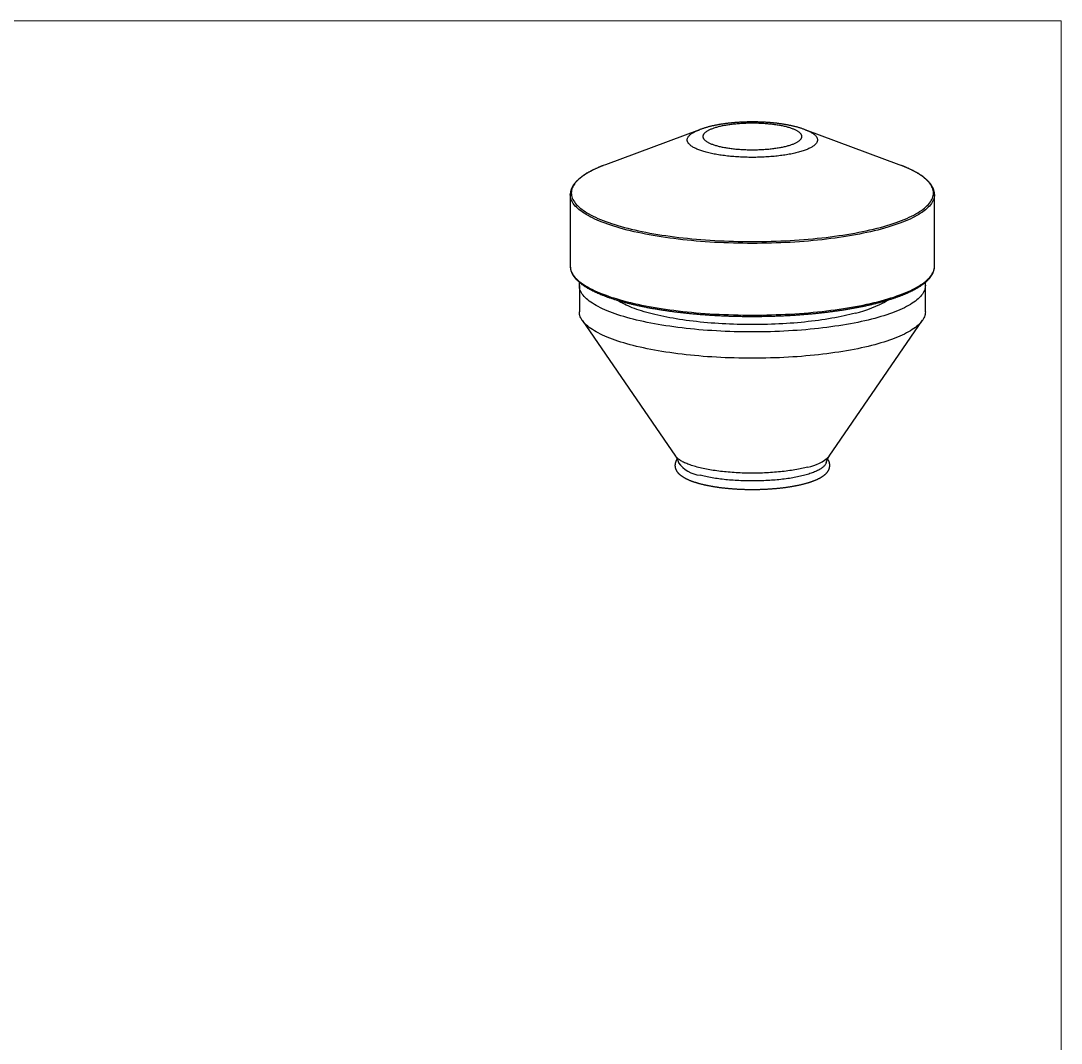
# Model space of a CAD drawing. Header units: millimetres. Extents: x 2.1 to 91, y 2.1 to 69.8.
# Drawn here: x 62.45 to 91.02, y 41.77 to 69.85 of the extents above; entities that cross this region are included whole.
import ezdxf

# ---------------------------------------------------------------- set-up
doc = ezdxf.new("R2010")
doc.units = ezdxf.units.MM
doc.header["$LTSCALE"] = 0.333333
doc.linetypes.add('SLD-Solid', pattern=[0])

msp = doc.modelspace()

# ---------------------------------------------------------------- linework, layer by layer
at = {"color": 7, "linetype": 'SLD-Solid', "lineweight": 18}
for p, q in [((91.01667, 69.85), (2.11667, 69.85)), ((91.01667, 2.11667), (91.01667, 69.85))]:
    msp.add_line(p, q, dxfattribs=at)
at = {"color": 7, "linetype": 'SLD-Solid', "lineweight": 25}
for p, q in [((81.0863, 66.85858), (78.50359, 65.89788)), ((83.98844, 66.85881), (83.98903, 66.85858)), ((86.57174, 65.89788), (83.98903, 66.85858)), ((86.6248, 65.87775), (86.57174, 65.89788)), ((77.53767, 65.07597), (77.53767, 63.10725)), ((87.53767, 63.10725), (87.53767, 65.07597)), ((77.53767, 63.10725), (77.53772, 63.10118)), ((87.53762, 63.10125), (87.53767, 63.10725)), ((77.78767, 62.57735), (77.78767, 61.85477)), ((87.28767, 61.85477), (87.28767, 62.57735)), ((77.86601, 61.6246), (80.4248, 57.8969)), ((84.65054, 57.8969), (87.20933, 61.6246))]:
    msp.add_line(p, q, dxfattribs=at)
at = {"color": 7, "linetype": 'SLD-Solid', "lineweight": 25, "flags": 128}
for points in [[(83.98903, 66.85858), (84.01172, 66.84995), (84.03773, 66.83952), (84.06272, 66.82891), (84.08666, 66.81813), (84.10954, 66.80718), (84.13134, 66.79608), (84.15205, 66.78483), (84.17166, 66.77343), (84.19014, 66.76191), (84.20749, 66.75026), (84.2237, 66.73849), (84.23875, 66.72661), (84.25263, 66.71463), (84.26534, 66.70255), (84.27687, 66.69039), (84.2872, 66.67816), (84.29634, 66.66586), (84.30427, 66.65349), (84.31099, 66.64108), (84.31649, 66.62862), (84.32078, 66.61613), (84.32384, 66.60361), (84.32568, 66.59107), (84.32629, 66.57853), (84.32568, 66.56599), (84.32384, 66.55345), (84.32078, 66.54093), (84.31649, 66.52844), (84.31099, 66.51598), (84.30427, 66.50357), (84.29634, 66.4912), (84.2872, 66.4789), (84.27687, 66.46666), (84.26534, 66.45451), (84.25263, 66.44243), (84.23875, 66.43045), (84.2237, 66.41857), (84.20749, 66.4068), (84.19014, 66.39515), (84.17166, 66.38362), (84.15205, 66.37223), (84.13134, 66.36098), (84.10954, 66.34988), (84.08666, 66.33893), (84.06272, 66.32815), (84.03773, 66.31754), (84.01172, 66.30711), (83.98469, 66.29687), (83.95668, 66.28682), (83.92769, 66.27696), (83.89775, 66.26732), (83.86687, 66.25789), (83.83509, 66.24868), (83.80241, 66.23969), (83.76887, 66.23094), (83.73449, 66.22242), (83.69928, 66.21415), (83.66328, 66.20613), (83.62651, 66.19836), (83.58899, 66.19085), (83.55075, 66.18361), (83.51182, 66.17664), (83.47222, 66.16995), (83.43198, 66.16354), (83.39112, 66.15741), (83.34968, 66.15157), (83.30769, 66.14602), (83.26516, 66.14077), (83.22214, 66.13581), (83.17865, 66.13116), (83.13472, 66.12682), (83.09038, 66.12279), (83.04566, 66.11907), (83.0006, 66.11567), (82.95521, 66.11258), (82.90954, 66.10981), (82.86362, 66.10736), (82.81747, 66.10524), (82.77113, 66.10344), (82.72463, 66.10196), (82.678, 66.10081), (82.63127, 66.09999), (82.58449, 66.0995), (82.53767, 66.09934), (82.49084, 66.0995), (82.44406, 66.09999), (82.39733, 66.10081), (82.3507, 66.10196), (82.3042, 66.10344), (82.25786, 66.10524), (82.21171, 66.10736), (82.16579, 66.10981), (82.12012, 66.11258), (82.07474, 66.11567), (82.02967, 66.11907), (81.98495, 66.12279), (81.94061, 66.12682), (81.89668, 66.13116), (81.85319, 66.13581), (81.81017, 66.14077), (81.76764, 66.14602), (81.72565, 66.15157), (81.68421, 66.15741), (81.64335, 66.16354), (81.60311, 66.16995), (81.56351, 66.17664), (81.52458, 66.18361), (81.48634, 66.19085), (81.44882, 66.19836), (81.41205, 66.20613), (81.37605, 66.21415), (81.34084, 66.22242), (81.30646, 66.23094), (81.27292, 66.23969), (81.24024, 66.24868), (81.20846, 66.25789), (81.17758, 66.26732), (81.14764, 66.27696), (81.11865, 66.28682), (81.09064, 66.29687), (81.06361, 66.30711), (81.0376, 66.31754), (81.01261, 66.32815), (80.98867, 66.33893), (80.96579, 66.34988), (80.94399, 66.36098), (80.92328, 66.37223), (80.90368, 66.38362), (80.88519, 66.39515), (80.86784, 66.4068), (80.85163, 66.41857), (80.83658, 66.43045), (80.8227, 66.44243), (80.80999, 66.45451), (80.79846, 66.46666), (80.78813, 66.4789), (80.77899, 66.4912), (80.77106, 66.50357), (80.76434, 66.51598), (80.75884, 66.52844), (80.75455, 66.54093), (80.75149, 66.55345), (80.74965, 66.56599), (80.74904, 66.57853), (80.74965, 66.59107), (80.75149, 66.60361), (80.75455, 66.61613), (80.75884, 66.62862), (80.76434, 66.64108), (80.77106, 66.65349), (80.77899, 66.66586), (80.78813, 66.67816), (80.79846, 66.69039), (80.80999, 66.70255), (80.8227, 66.71463), (80.83658, 66.72661), (80.85163, 66.73849), (80.86784, 66.75026), (80.88519, 66.76191), (80.90368, 66.77343), (80.92328, 66.78483), (80.94399, 66.79608), (80.96579, 66.80718), (80.98867, 66.81813), (81.01261, 66.82891), (81.0376, 66.83952), (81.06361, 66.84995), (81.0863, 66.85858)], [(83.4986, 66.41454), (83.52343, 66.42137), (83.54758, 66.42837), (83.57104, 66.43553), (83.59379, 66.44286), (83.61581, 66.45035), (83.6371, 66.45799), (83.65763, 66.46577), (83.6774, 66.47369), (83.69638, 66.48176), (83.71457, 66.48995), (83.73195, 66.49826), (83.74852, 66.5067), (83.76425, 66.51525), (83.77915, 66.5239), (83.79319, 66.53266), (83.80638, 66.54151), (83.81869, 66.55045), (83.83013, 66.55948), (83.84068, 66.56858), (83.85033, 66.57776), (83.85909, 66.58699), (83.86694, 66.59629), (83.87388, 66.60564), (83.87991, 66.61503), (83.88501, 66.62447), (83.88919, 66.63393), (83.89245, 66.64342), (83.89478, 66.65293), (83.89617, 66.66246), (83.89664, 66.67199), (83.89617, 66.68152), (83.89478, 66.69104), (83.89245, 66.70055), (83.88919, 66.71005), (83.88501, 66.71951), (83.87991, 66.72894), (83.87388, 66.73834), (83.86694, 66.74769), (83.85909, 66.75698), (83.85033, 66.76622), (83.84068, 66.77539), (83.83013, 66.7845), (83.81869, 66.79352), (83.80638, 66.80246), (83.79319, 66.81132), (83.77915, 66.82007), (83.76425, 66.82873), (83.74852, 66.83728), (83.73195, 66.84571), (83.71457, 66.85403), (83.69638, 66.86222), (83.6774, 66.87028), (83.65763, 66.87821), (83.6371, 66.88599), (83.61581, 66.89363), (83.59379, 66.90111), (83.57104, 66.90844), (83.54758, 66.91561), (83.52343, 66.92261), (83.4986, 66.92943), (83.47312, 66.93609), (83.447, 66.94256), (83.42025, 66.94884), (83.3929, 66.95493), (83.36496, 66.96084), (83.33645, 66.96654), (83.3074, 66.97204), (83.27782, 66.97734), (83.24773, 66.98242), (83.21715, 66.98729), (83.18611, 66.99195), (83.15463, 66.99639), (83.12272, 67.00061), (83.09041, 67.0046), (83.05772, 67.00836), (83.02468, 67.01189), (82.9913, 67.01519), (82.95761, 67.01825), (82.92363, 67.02108), (82.88939, 67.02367), (82.85491, 67.02601), (82.82021, 67.02812), (82.78532, 67.02998), (82.75026, 67.03159), (82.71505, 67.03296), (82.67972, 67.03408), (82.64429, 67.03495), (82.60879, 67.03557), (82.57324, 67.03595), (82.53767, 67.03607), (82.50209, 67.03595), (82.46654, 67.03557), (82.43104, 67.03495), (82.39561, 67.03408), (82.36028, 67.03296), (82.32508, 67.03159), (82.29001, 67.02998), (82.25512, 67.02812), (82.22042, 67.02601), (82.18594, 67.02367), (82.1517, 67.02108), (82.11772, 67.01825), (82.08403, 67.01519), (82.05065, 67.01189), (82.01761, 67.00836), (81.98492, 67.0046), (81.95261, 67.00061), (81.9207, 66.99639), (81.88922, 66.99195), (81.85818, 66.98729), (81.8276, 66.98242), (81.79752, 66.97734), (81.76793, 66.97204), (81.73888, 66.96654), (81.71037, 66.96084), (81.68244, 66.95493), (81.65508, 66.94884), (81.62833, 66.94256), (81.60221, 66.93609), (81.57673, 66.92943), (81.5519, 66.92261), (81.52775, 66.91561), (81.50429, 66.90844), (81.48154, 66.90111), (81.45952, 66.89363), (81.43823, 66.88599), (81.4177, 66.87821), (81.39793, 66.87028), (81.37895, 66.86222), (81.36076, 66.85403), (81.34338, 66.84571), (81.32681, 66.83728), (81.31108, 66.82873), (81.29618, 66.82007), (81.28214, 66.81132), (81.26895, 66.80246), (81.25664, 66.79352), (81.2452, 66.7845), (81.23465, 66.77539), (81.225, 66.76622), (81.21624, 66.75698), (81.20839, 66.74769), (81.20145, 66.73834), (81.19542, 66.72894), (81.19032, 66.71951), (81.18614, 66.71005), (81.18288, 66.70055), (81.18055, 66.69104), (81.17916, 66.68152), (81.17869, 66.67199), (81.17916, 66.66246), (81.18055, 66.65293), (81.18288, 66.64342), (81.18614, 66.63393), (81.19032, 66.62447), (81.19542, 66.61503), (81.20145, 66.60564), (81.20839, 66.59629), (81.21624, 66.58699), (81.225, 66.57776), (81.23465, 66.56858), (81.2452, 66.55948), (81.25664, 66.55045), (81.26895, 66.54151), (81.28214, 66.53266), (81.29618, 66.5239), (81.31108, 66.51525), (81.32681, 66.5067), (81.34338, 66.49826), (81.36076, 66.48995), (81.37895, 66.48176), (81.39793, 66.47369), (81.4177, 66.46577), (81.43823, 66.45799), (81.45952, 66.45035), (81.48154, 66.44286), (81.50429, 66.43553), (81.52775, 66.42837), (81.5519, 66.42137), (81.57673, 66.41454), (81.60221, 66.40789), (81.62833, 66.40142), (81.65508, 66.39514), (81.68244, 66.38904), (81.71037, 66.38314), (81.73888, 66.37744), (81.76793, 66.37194), (81.79752, 66.36664), (81.8276, 66.36156), (81.85818, 66.35668), (81.88922, 66.35203), (81.9207, 66.34759), (81.95261, 66.34337), (81.98492, 66.33938), (82.01761, 66.33562), (82.05065, 66.33209), (82.08403, 66.32879), (82.11772, 66.32572), (82.1517, 66.3229), (82.18594, 66.32031), (82.22042, 66.31796), (82.25512, 66.31586), (82.29001, 66.314), (82.32508, 66.31239), (82.36028, 66.31102), (82.39561, 66.3099), (82.43104, 66.30903), (82.46654, 66.3084), (82.50209, 66.30803), (82.53767, 66.3079), (82.57324, 66.30803), (82.60879, 66.3084), (82.64429, 66.30903), (82.67972, 66.3099), (82.71505, 66.31102), (82.75026, 66.31239), (82.78532, 66.314), (82.82021, 66.31586), (82.85491, 66.31796), (82.88939, 66.32031), (82.92363, 66.3229), (82.95761, 66.32572), (82.9913, 66.32879), (83.02468, 66.33209), (83.05772, 66.33562), (83.09041, 66.33938), (83.12272, 66.34337), (83.15463, 66.34759), (83.18611, 66.35203), (83.21715, 66.35668), (83.24773, 66.36156), (83.27782, 66.36664), (83.3074, 66.37194), (83.33645, 66.37744), (83.36496, 66.38314), (83.3929, 66.38904), (83.42025, 66.39514), (83.447, 66.40142), (83.47312, 66.40789), (83.4986, 66.41454)], [(78.43791, 65.87285), (78.36823, 65.84488), (78.29878, 65.81539), (78.23224, 65.78542), (78.16864, 65.755), (78.10804, 65.72414), (78.05048, 65.69287), (77.99599, 65.6612), (77.94461, 65.62917), (77.89639, 65.59678), (77.85134, 65.56407), (77.8095, 65.53105), (77.77091, 65.49775), (77.73558, 65.46419), (77.70355, 65.43039), (77.67482, 65.39639), (77.64943, 65.36219), (77.62739, 65.32782), (77.60871, 65.29332), (77.59342, 65.25869), (77.58151, 65.22397), (77.573, 65.18917), (77.56789, 65.15433), (77.56618, 65.11947), (77.56789, 65.0846), (77.573, 65.04976), (77.58151, 65.01496), (77.59342, 64.98024), (77.60871, 64.94562), (77.62739, 64.91111), (77.64943, 64.87674), (77.67482, 64.84254), (77.70355, 64.80854), (77.73558, 64.77474), (77.77091, 64.74118), (77.8095, 64.70788), (77.85134, 64.67486), (77.89639, 64.64215), (77.94461, 64.60976), (77.99599, 64.57773), (78.05048, 64.54606), (78.10804, 64.51479), (78.16864, 64.48393), (78.23224, 64.45351), (78.29878, 64.42354), (78.36823, 64.39405), (78.44054, 64.36506), (78.51565, 64.33659), (78.59352, 64.30865), (78.6741, 64.28126), (78.75732, 64.25446), (78.84313, 64.22824), (78.93148, 64.20264), (79.0223, 64.17766), (79.11552, 64.15333), (79.21109, 64.12966), (79.30895, 64.10667), (79.40901, 64.08437), (79.51122, 64.06279), (79.6155, 64.04192), (79.72179, 64.0218), (79.83, 64.00243), (79.94007, 63.98382), (80.05192, 63.96599), (80.16548, 63.94896), (80.28066, 63.93272), (80.39739, 63.9173), (80.51558, 63.9027), (80.63516, 63.88894), (80.75605, 63.87602), (80.87815, 63.86395), (81.00139, 63.85274), (81.12569, 63.8424), (81.25095, 63.83293), (81.3771, 63.82435), (81.50404, 63.81666), (81.63168, 63.80985), (81.75995, 63.80395), (81.88876, 63.79894), (82.018, 63.79485), (82.14761, 63.79166), (82.27748, 63.78938), (82.40753, 63.78801), (82.53767, 63.78755), (82.6678, 63.78801), (82.79785, 63.78938), (82.92772, 63.79166), (83.05733, 63.79485), (83.18657, 63.79894), (83.31538, 63.80395), (83.44365, 63.80985), (83.57129, 63.81666), (83.69823, 63.82435), (83.82438, 63.83293), (83.94964, 63.8424), (84.07394, 63.85274), (84.19718, 63.86395), (84.31929, 63.87602), (84.44017, 63.88894), (84.55975, 63.9027), (84.67794, 63.9173), (84.79467, 63.93272), (84.90985, 63.94896), (85.02341, 63.96599), (85.13526, 63.98382), (85.24533, 64.00243), (85.35354, 64.0218), (85.45983, 64.04192), (85.56411, 64.06279), (85.66632, 64.08437), (85.76638, 64.10667), (85.86424, 64.12966), (85.95981, 64.15333), (86.05303, 64.17766), (86.14385, 64.20264), (86.2322, 64.22824), (86.31801, 64.25446), (86.40123, 64.28126), (86.48181, 64.30865), (86.55968, 64.33659), (86.63479, 64.36506), (86.7071, 64.39405), (86.77655, 64.42354), (86.8431, 64.45351), (86.90669, 64.48393), (86.96729, 64.51479), (87.02485, 64.54606), (87.07934, 64.57773), (87.13072, 64.60976), (87.17894, 64.64215), (87.22399, 64.67486), (87.26583, 64.70788), (87.30442, 64.74118), (87.33975, 64.77474), (87.37179, 64.80854), (87.40051, 64.84254), (87.4259, 64.87674), (87.44794, 64.91111), (87.46662, 64.94562), (87.48191, 64.98024), (87.49382, 65.01496), (87.50233, 65.04976), (87.50744, 65.0846), (87.50915, 65.11947), (87.50744, 65.15433), (87.50233, 65.18917), (87.49382, 65.22397), (87.48191, 65.25869), (87.46662, 65.29332), (87.44794, 65.32782), (87.4259, 65.36219), (87.40051, 65.39639), (87.37179, 65.43039), (87.33975, 65.46419), (87.30442, 65.49775), (87.26583, 65.53105), (87.22399, 65.56407), (87.17894, 65.59678), (87.13072, 65.62917), (87.07934, 65.6612), (87.02485, 65.69287), (86.96729, 65.72414), (86.90669, 65.755), (86.8431, 65.78542), (86.77655, 65.81539), (86.7071, 65.84488), (86.63479, 65.87387), (86.6248, 65.87775)], [(78.50359, 65.89788), (78.44054, 65.87387), (78.43791, 65.87285)], [(77.53772, 65.06994), (77.53767, 65.07597), (77.53771, 65.08171)], [(87.53762, 65.07006), (87.53595, 65.0409), (87.53081, 65.00586), (87.52225, 64.97087), (87.51027, 64.93594), (87.49489, 64.90112), (87.47611, 64.86641), (87.45394, 64.83185), (87.4284, 64.79746), (87.39951, 64.76325), (87.36729, 64.72926), (87.33176, 64.69551), (87.29295, 64.66202), (87.25087, 64.62881), (87.20557, 64.59591), (87.15706, 64.56334), (87.10539, 64.53112), (87.05059, 64.49927), (86.9927, 64.46782), (86.93175, 64.43679), (86.86779, 64.40619), (86.80087, 64.37605), (86.73102, 64.34639), (86.6583, 64.31723), (86.58275, 64.2886), (86.50443, 64.2605), (86.4234, 64.23296), (86.3397, 64.20599), (86.25339, 64.17963), (86.16454, 64.15388), (86.0732, 64.12876), (85.97944, 64.10429), (85.88332, 64.08048), (85.78491, 64.05736), (85.68427, 64.03494), (85.58147, 64.01323), (85.47659, 63.99224), (85.3697, 63.972), (85.26086, 63.95252), (85.15016, 63.93381), (85.03767, 63.91588), (84.92346, 63.89874), (84.80762, 63.88241), (84.69022, 63.8669), (84.57135, 63.85222), (84.45108, 63.83838), (84.32951, 63.82538), (84.2067, 63.81325), (84.08275, 63.80197), (83.95774, 63.79157), (83.83176, 63.78206), (83.70489, 63.77342), (83.57722, 63.76568), (83.44884, 63.75884), (83.31984, 63.7529), (83.1903, 63.74787), (83.06031, 63.74375), (82.92996, 63.74054), (82.79935, 63.73825), (82.66855, 63.73687), (82.53767, 63.73641), (82.40678, 63.73687), (82.27599, 63.73825), (82.14537, 63.74054), (82.01502, 63.74375), (81.88503, 63.74787), (81.75549, 63.7529), (81.62649, 63.75884), (81.49811, 63.76568), (81.37044, 63.77342), (81.24357, 63.78206), (81.11759, 63.79157), (80.99258, 63.80197), (80.86863, 63.81325), (80.74583, 63.82538), (80.62425, 63.83838), (80.50398, 63.85222), (80.38511, 63.8669), (80.26771, 63.88241), (80.15187, 63.89874), (80.03767, 63.91588), (79.92517, 63.93381), (79.81447, 63.95252), (79.70563, 63.972), (79.59874, 63.99224), (79.49386, 64.01323), (79.39106, 64.03494), (79.29043, 64.05736), (79.19201, 64.08048), (79.09589, 64.10429), (79.00213, 64.12876), (78.91079, 64.15388), (78.82194, 64.17963), (78.73564, 64.20599), (78.65194, 64.23296), (78.5709, 64.2605), (78.49258, 64.2886), (78.41703, 64.31723), (78.34431, 64.34639), (78.27446, 64.37605), (78.20754, 64.40619), (78.14358, 64.43679), (78.08263, 64.46782), (78.02474, 64.49927), (77.96994, 64.53112), (77.91827, 64.56334), (77.86976, 64.59591), (77.82446, 64.62881), (77.78238, 64.66202), (77.74357, 64.69551), (77.70804, 64.72926), (77.67582, 64.76325), (77.64693, 64.79746), (77.62139, 64.83185), (77.59922, 64.86641), (77.58044, 64.90112), (77.56506, 64.93594), (77.55308, 64.97087), (77.54452, 65.00586), (77.53938, 65.0409), (77.53772, 65.06994)], [(87.53762, 65.08147), (87.53767, 65.07597), (87.53762, 65.07006)], [(77.53772, 63.10118), (77.53938, 63.07218), (77.54452, 63.03714), (77.55308, 63.00215), (77.56506, 62.96723), (77.58044, 62.9324), (77.59922, 62.89769), (77.62139, 62.86313), (77.64693, 62.82874), (77.67582, 62.79453), (77.70804, 62.76054), (77.74357, 62.72679), (77.78238, 62.6933), (77.82446, 62.66009), (77.86976, 62.62719), (77.91827, 62.59462), (77.96994, 62.5624), (78.02474, 62.53055), (78.08263, 62.4991), (78.14358, 62.46807), (78.20754, 62.43747), (78.27446, 62.40733), (78.34431, 62.37767), (78.41703, 62.34851), (78.49258, 62.31988), (78.5709, 62.29178), (78.65194, 62.26424), (78.73564, 62.23728), (78.82194, 62.21091), (78.91079, 62.18516), (79.00213, 62.16004), (79.09589, 62.13557), (79.19201, 62.11176), (79.29043, 62.08864), (79.39106, 62.06622), (79.49386, 62.04451), (79.59874, 62.02352), (79.70563, 62.00328), (79.81447, 61.9838), (79.92517, 61.96509), (80.03767, 61.94716), (80.15187, 61.93002), (80.26771, 61.91369), (80.38511, 61.89818), (80.50398, 61.8835), (80.62425, 61.86966), (80.74583, 61.85666), (80.86863, 61.84453), (80.99258, 61.83325), (81.11759, 61.82285), (81.24357, 61.81334), (81.37044, 61.8047), (81.49811, 61.79696), (81.62649, 61.79012), (81.75549, 61.78418), (81.88503, 61.77915), (82.01502, 61.77503), (82.14537, 61.77182), (82.27599, 61.76953), (82.40678, 61.76815), (82.53767, 61.76769), (82.66855, 61.76815), (82.79935, 61.76953), (82.92996, 61.77182), (83.06031, 61.77503), (83.1903, 61.77915), (83.31984, 61.78418), (83.44884, 61.79012), (83.57722, 61.79696), (83.70489, 61.8047), (83.83176, 61.81334), (83.95774, 61.82285), (84.08275, 61.83325), (84.2067, 61.84453), (84.32951, 61.85666), (84.45108, 61.86966), (84.57135, 61.8835), (84.69022, 61.89818), (84.80762, 61.91369), (84.92346, 61.93002), (85.03767, 61.94716), (85.15016, 61.96509), (85.26086, 61.9838), (85.3697, 62.00328), (85.47659, 62.02352), (85.58147, 62.04451), (85.68427, 62.06622), (85.78491, 62.08864), (85.88332, 62.11176), (85.97944, 62.13557), (86.0732, 62.16004), (86.16454, 62.18516), (86.25339, 62.21091), (86.3397, 62.23728), (86.4234, 62.26424), (86.50443, 62.29178), (86.58275, 62.31988), (86.6583, 62.34851), (86.73102, 62.37767), (86.80087, 62.40733), (86.86779, 62.43747), (86.93175, 62.46807), (86.9927, 62.4991), (87.05059, 62.53055), (87.10539, 62.5624), (87.15706, 62.59462), (87.20557, 62.62719), (87.25087, 62.66009), (87.29295, 62.6933), (87.33176, 62.72679), (87.36729, 62.76054), (87.39951, 62.79453), (87.4284, 62.82874), (87.45394, 62.86313), (87.47611, 62.89769), (87.49489, 62.9324), (87.51027, 62.96723), (87.52225, 63.00215), (87.53081, 63.03714), (87.53595, 63.07218), (87.53762, 63.10125)], [(85.89642, 61.6775), (85.80735, 61.65426), (85.71604, 61.63164), (85.62254, 61.60968), (85.52694, 61.58837), (85.42928, 61.56775), (85.32965, 61.54782), (85.22809, 61.52859), (85.1247, 61.51008), (85.01953, 61.4923), (84.91267, 61.47527), (84.80417, 61.45899), (84.69412, 61.44348), (84.58259, 61.42874), (84.46966, 61.4148), (84.35541, 61.40164), (84.23991, 61.3893), (84.12325, 61.37777), (84.0055, 61.36706), (83.88674, 61.35718), (83.76706, 61.34814), (83.64653, 61.33994), (83.52525, 61.33258), (83.40328, 61.32608), (83.28073, 61.32044), (83.15766, 61.31566), (83.03418, 61.31175), (82.91035, 61.3087), (82.78626, 61.30652), (82.66201, 61.30521), (82.53767, 61.30478), (82.41332, 61.30521), (82.28907, 61.30652), (82.16498, 61.3087), (82.04116, 61.31175), (81.91767, 61.31566), (81.7946, 61.32044), (81.67205, 61.32608), (81.55008, 61.33258), (81.4288, 61.33994), (81.30827, 61.34814), (81.18859, 61.35718), (81.06983, 61.36706), (80.95208, 61.37777), (80.83542, 61.3893), (80.71992, 61.40164), (80.60567, 61.4148), (80.49274, 61.42874), (80.38121, 61.44348), (80.27116, 61.45899), (80.16267, 61.47527), (80.0558, 61.4923), (79.95063, 61.51008), (79.84724, 61.52859), (79.74569, 61.54782), (79.64605, 61.56775), (79.54839, 61.58837), (79.45279, 61.60968), (79.35929, 61.63164), (79.26798, 61.65426), (79.17891, 61.6775), (79.09214, 61.70137), (79.00773, 61.72583), (78.92574, 61.75088), (78.84622, 61.77649), (78.76924, 61.80266), (78.69483, 61.82935), (78.62307, 61.85656), (78.55398, 61.88426), (78.48762, 61.91243), (78.42404, 61.94106), (78.36328, 61.97013), (78.30538, 61.99961), (78.25039, 62.02949), (78.19832, 62.05975), (78.14924, 62.09036), (78.10316, 62.1213), (78.06012, 62.15256), (78.02015, 62.1841), (77.98327, 62.21592), (77.94952, 62.24799), (77.91891, 62.28028), (77.89146, 62.31277), (77.8672, 62.34544), (77.84615, 62.37828), (77.8283, 62.41125), (77.81369, 62.44433), (77.80231, 62.47751), (77.79418, 62.51075), (77.78929, 62.54404), (77.78767, 62.57735), (77.78929, 62.61067), (77.79418, 62.64395), (77.79748, 62.65913)], [(87.27781, 62.65929), (87.28116, 62.64395), (87.28604, 62.61067), (87.28767, 62.57735), (87.28604, 62.54404), (87.28116, 62.51075), (87.27302, 62.47751), (87.26164, 62.44433), (87.24703, 62.41125), (87.22918, 62.37828), (87.20813, 62.34544), (87.18387, 62.31277), (87.15642, 62.28028), (87.12581, 62.24799), (87.09206, 62.21592), (87.05518, 62.1841), (87.01521, 62.15256), (86.97217, 62.1213), (86.92609, 62.09036), (86.87701, 62.05975), (86.82495, 62.02949), (86.76995, 61.99961), (86.71205, 61.97013), (86.65129, 61.94106), (86.58771, 61.91243), (86.52135, 61.88426), (86.45226, 61.85656), (86.3805, 61.82935), (86.30609, 61.80266), (86.22911, 61.77649), (86.14959, 61.75088), (86.0676, 61.72583), (85.98319, 61.70137), (85.89642, 61.6775)], [(85.36609, 61.81959), (85.29108, 61.80001), (85.21419, 61.78097), (85.13546, 61.76247), (85.05495, 61.74453), (84.97271, 61.72716), (84.88881, 61.71037), (84.80329, 61.69418), (84.71622, 61.6786), (84.62766, 61.66363), (84.53767, 61.64928), (84.4463, 61.63557), (84.35363, 61.62251), (84.25971, 61.6101), (84.16461, 61.59836), (84.0684, 61.58728), (83.97114, 61.57689), (83.87289, 61.56718), (83.77373, 61.55816), (83.67373, 61.54984), (83.57294, 61.54222), (83.47145, 61.53532), (83.36931, 61.52913), (83.26661, 61.52365), (83.1634, 61.5189), (83.05977, 61.51488), (82.95578, 61.51158), (82.8515, 61.50901), (82.74701, 61.50718), (82.64237, 61.50608), (82.53767, 61.50571), (82.43296, 61.50608), (82.32832, 61.50718), (82.22383, 61.50901), (82.11955, 61.51158), (82.01556, 61.51488), (81.91193, 61.5189), (81.80872, 61.52365), (81.70602, 61.52913), (81.60388, 61.53532), (81.50239, 61.54222), (81.4016, 61.54984), (81.3016, 61.55816), (81.20244, 61.56718), (81.10419, 61.57689), (81.00693, 61.58728), (80.91072, 61.59836), (80.81562, 61.6101), (80.7217, 61.62251), (80.62903, 61.63557), (80.53767, 61.64928), (80.44767, 61.66363), (80.35911, 61.6786), (80.27204, 61.69418), (80.18652, 61.71037), (80.10262, 61.72716), (80.02038, 61.74453), (79.93987, 61.76247), (79.86114, 61.78097), (79.78425, 61.80001), (79.70924, 61.81959), (79.63617, 61.83968), (79.56509, 61.86028), (79.49604, 61.88138), (79.42908, 61.90295), (79.36425, 61.92498), (79.3016, 61.94746), (79.24116, 61.97037), (79.18298, 61.99369), (79.1271, 62.01742), (79.07356, 62.04153), (79.0224, 62.06601), (78.97364, 62.09084), (78.92732, 62.116), (78.88348, 62.14148), (78.84215, 62.16725), (78.82708, 62.17714)], [(85.89642, 60.95492), (85.80735, 60.93168), (85.71604, 60.90906), (85.62254, 60.88709), (85.52694, 60.86579), (85.42928, 60.84517), (85.32965, 60.82523), (85.22809, 60.80601), (85.1247, 60.7875), (85.01953, 60.76972), (84.91267, 60.75269), (84.80417, 60.73641), (84.69412, 60.7209), (84.58259, 60.70616), (84.46966, 60.69221), (84.35541, 60.67906), (84.23991, 60.66672), (84.12325, 60.65519), (84.0055, 60.64448), (83.88674, 60.6346), (83.76706, 60.62555), (83.64653, 60.61735), (83.52525, 60.61), (83.40328, 60.6035), (83.28073, 60.59786), (83.15766, 60.59308), (83.03418, 60.58916), (82.91035, 60.58612), (82.78626, 60.58394), (82.66201, 60.58263), (82.53767, 60.58219), (82.41332, 60.58263), (82.28907, 60.58394), (82.16498, 60.58612), (82.04116, 60.58916), (81.91767, 60.59308), (81.7946, 60.59786), (81.67205, 60.6035), (81.55008, 60.61), (81.4288, 60.61735), (81.30827, 60.62555), (81.18859, 60.6346), (81.06983, 60.64448), (80.95208, 60.65519), (80.83542, 60.66672), (80.71992, 60.67906), (80.60567, 60.69221), (80.49274, 60.70616), (80.38121, 60.7209), (80.27116, 60.73641), (80.16267, 60.75269), (80.0558, 60.76972), (79.95063, 60.7875), (79.84724, 60.80601), (79.74569, 60.82523), (79.64605, 60.84517), (79.54839, 60.86579), (79.45279, 60.88709), (79.35929, 60.90906), (79.26798, 60.93168), (79.17891, 60.95492), (79.09214, 60.97879), (79.00773, 61.00325), (78.92574, 61.0283), (78.84622, 61.05391), (78.76924, 61.08007), (78.69483, 61.10677), (78.62307, 61.13397), (78.55398, 61.16167), (78.48762, 61.18985), (78.42404, 61.21848), (78.36328, 61.24755), (78.30538, 61.27703), (78.25039, 61.30691), (78.19832, 61.33717), (78.14924, 61.36778), (78.10316, 61.39872), (78.06012, 61.42998), (78.02015, 61.46152), (77.98327, 61.49334), (77.94952, 61.5254), (77.91891, 61.55769), (77.89146, 61.59019), (77.8672, 61.62286), (77.84615, 61.6557), (77.8283, 61.68867), (77.81369, 61.72175), (77.80231, 61.75492), (77.79418, 61.78817), (77.78929, 61.82146), (77.78767, 61.85477)], [(87.28767, 61.85477), (87.28604, 61.82146), (87.28116, 61.78817), (87.27302, 61.75492), (87.26164, 61.72175), (87.24703, 61.68867), (87.22918, 61.6557), (87.20813, 61.62286), (87.18387, 61.59019), (87.15642, 61.55769), (87.12581, 61.5254), (87.09206, 61.49334), (87.05518, 61.46152), (87.01521, 61.42998), (86.97217, 61.39872), (86.92609, 61.36778), (86.87701, 61.33717), (86.82495, 61.30691), (86.76995, 61.27703), (86.71205, 61.24755), (86.65129, 61.21848), (86.58771, 61.18985), (86.52135, 61.16167), (86.45226, 61.13397), (86.3805, 61.10677), (86.30609, 61.08007), (86.22911, 61.05391), (86.14959, 61.0283), (86.0676, 61.00325), (85.98319, 60.97879), (85.89642, 60.95492)], [(84.05674, 57.59402), (84.01646, 57.5835), (83.97516, 57.57328), (83.93288, 57.56334), (83.88964, 57.55371), (83.84547, 57.54438), (83.80041, 57.53536), (83.75448, 57.52667), (83.70771, 57.5183), (83.66015, 57.51026), (83.61182, 57.50255), (83.56275, 57.49519), (83.51297, 57.48817), (83.46253, 57.48151), (83.41146, 57.4752), (83.35978, 57.46925), (83.30755, 57.46367), (83.25478, 57.45845), (83.20153, 57.45361), (83.14782, 57.44914), (83.09369, 57.44505), (83.03918, 57.44134), (82.98432, 57.43802), (82.92916, 57.43508), (82.87373, 57.43253), (82.81807, 57.43037), (82.76222, 57.42859), (82.70622, 57.42722), (82.6501, 57.42623), (82.5939, 57.42564), (82.53767, 57.42544), (82.48143, 57.42564), (82.42523, 57.42623), (82.36911, 57.42722), (82.31311, 57.42859), (82.25726, 57.43037), (82.2016, 57.43253), (82.14617, 57.43508), (82.09101, 57.43802), (82.03615, 57.44134), (81.98164, 57.44505), (81.92751, 57.44914), (81.8738, 57.45361), (81.82055, 57.45845), (81.76778, 57.46367), (81.71555, 57.46925), (81.66387, 57.4752), (81.6128, 57.48151), (81.56236, 57.48817), (81.51258, 57.49519), (81.46351, 57.50255), (81.41518, 57.51026), (81.36762, 57.5183), (81.32085, 57.52667), (81.27493, 57.53536), (81.22986, 57.54438), (81.1857, 57.55371), (81.14246, 57.56334), (81.10017, 57.57328), (81.05887, 57.5835), (81.01859, 57.59402), (80.97934, 57.60481), (80.94117, 57.61588), (80.90408, 57.6272), (80.86812, 57.63879), (80.8333, 57.65062), (80.79965, 57.66269), (80.76719, 57.675), (80.73595, 57.68753), (80.70594, 57.70027), (80.67718, 57.71322), (80.6497, 57.72637), (80.62351, 57.7397), (80.59864, 57.75321), (80.57509, 57.7669), (80.55289, 57.78074), (80.53205, 57.79474), (80.51259, 57.80887), (80.49451, 57.82314), (80.47783, 57.83753), (80.46257, 57.85203), (80.44872, 57.86664), (80.43631, 57.88133), (80.42534, 57.89611), (80.4248, 57.8969)], [(84.56505, 57.71367), (84.56485, 57.713), (84.55998, 57.6988), (84.55372, 57.68463), (84.54609, 57.67052), (84.53707, 57.65646), (84.52669, 57.64247), (84.51494, 57.62856), (84.50183, 57.61474), (84.48738, 57.60101), (84.4716, 57.58739), (84.45449, 57.57389), (84.43606, 57.56051), (84.41633, 57.54726), (84.39532, 57.53416), (84.37303, 57.5212), (84.34949, 57.50841), (84.3247, 57.49579), (84.29869, 57.48335), (84.27147, 57.47109), (84.24306, 57.45903), (84.21349, 57.44717), (84.18277, 57.43552), (84.15091, 57.4241), (84.11796, 57.4129), (84.08392, 57.40193), (84.04882, 57.39121), (84.01268, 57.38074), (83.97554, 57.37052), (83.9374, 57.36057), (83.89831, 57.35089), (83.85829, 57.34148), (83.81736, 57.33236), (83.77555, 57.32353), (83.7329, 57.315), (83.68943, 57.30677), (83.64516, 57.29885), (83.60014, 57.29124), (83.55439, 57.28394), (83.50795, 57.27697), (83.46083, 57.27033), (83.41309, 57.26403), (83.36475, 57.25805), (83.31584, 57.25243), (83.26639, 57.24714), (83.21645, 57.2422), (83.16604, 57.23762), (83.1152, 57.23339), (83.06396, 57.22952), (83.01237, 57.22601), (82.96044, 57.22286), (82.90823, 57.22008), (82.85577, 57.21766), (82.80308, 57.21562), (82.75022, 57.21394), (82.69721, 57.21264), (82.64409, 57.2117), (82.59089, 57.21114), (82.53767, 57.21096), (82.48444, 57.21114), (82.43124, 57.2117), (82.37812, 57.21264), (82.32511, 57.21394), (82.27225, 57.21562), (82.21956, 57.21766), (82.1671, 57.22008), (82.11489, 57.22286), (82.06296, 57.22601), (82.01137, 57.22952), (81.96013, 57.23339), (81.90929, 57.23762), (81.85888, 57.2422), (81.80894, 57.24714), (81.7595, 57.25243), (81.71058, 57.25805), (81.66224, 57.26403), (81.6145, 57.27033), (81.56738, 57.27697), (81.52094, 57.28394), (81.47519, 57.29124), (81.43017, 57.29885), (81.3859, 57.30677), (81.34243, 57.315), (81.29978, 57.32353), (81.25797, 57.33236), (81.21704, 57.34148), (81.17702, 57.35089), (81.13793, 57.36057), (81.09979, 57.37052)]]:
    msp.add_lwpolyline(points, dxfattribs=at)
at = {"color": 7, "linetype": 'SLD-Solid', "lineweight": 25}
for centre, radius, start, end in [((84.67133, 64.8007), 3.061, 283.118937, 301.01073), ((81.17419, 58.17628), 0.80919, 214.869039, 264.724807), ((83.88624, 58.66179), 1.08129, 279.072381, 314.977662)]:
    msp.add_arc(centre, radius, start, end, dxfattribs=at)
for points, knots in [([(83.98821, 66.85888), (83.97633, 66.86323), (83.95216, 66.87208), (83.91525, 66.88471), (83.87765, 66.89696), (83.83985, 66.90862), (83.80202, 66.91969), (83.76426, 66.93016), (83.72663, 66.94008), (83.68916, 66.94945), (83.65184, 66.95831), (83.61466, 66.9667), (83.57761, 66.97464), (83.54067, 66.98215), (83.50381, 66.98927), (83.46701, 66.99601), (83.43026, 67.0024), (83.39353, 67.00845), (83.3568, 67.01417), (83.32008, 67.01958), (83.28333, 67.0247), (83.24656, 67.02951), (83.20976, 67.03405), (83.17291, 67.03831), (83.13602, 67.04231), (83.09909, 67.04604), (83.0621, 67.04951), (83.02507, 67.05273), (82.98798, 67.05569), (82.95085, 67.05842), (82.91367, 67.06089), (82.87644, 67.06313), (82.83918, 67.06513), (82.80187, 67.06689), (82.76453, 67.06841), (82.72717, 67.0697), (82.68977, 67.07076), (82.65236, 67.07158), (82.61494, 67.07218), (82.57751, 67.07254), (82.54007, 67.07267), (82.50264, 67.07257), (82.46522, 67.07224), (82.42781, 67.07167), (82.39043, 67.07088), (82.35308, 67.06985), (82.31576, 67.0686), (82.27848, 67.06711), (82.24125, 67.06538), (82.20406, 67.06342), (82.16693, 67.06123), (82.12985, 67.05879), (82.09284, 67.05611), (82.05589, 67.05319), (82.019, 67.05003), (81.98218, 67.04661), (81.94542, 67.04294), (81.90873, 67.03902), (81.87211, 67.03483), (81.83554, 67.03037), (81.79904, 67.02564), (81.76259, 67.02063), (81.72618, 67.01533), (81.68981, 67.00972), (81.65347, 67.00381), (81.61714, 66.99758), (81.58081, 66.991), (81.54445, 66.98408), (81.50807, 66.97678), (81.47161, 66.96908), (81.43508, 66.96097), (81.39843, 66.95241), (81.36164, 66.94336), (81.32468, 66.93381), (81.28754, 66.9237), (81.2502, 66.91299), (81.21266, 66.90165), (81.17496, 66.88965), (81.13718, 66.87691), (81.10768, 66.86657), (81.0909, 66.86023), (81.08661, 66.85861)], [0, 0, 0, 0, 0.01442679, 0.02935939, 0.04429439, 0.05913689, 0.07382711, 0.08832796, 0.10262122, 0.11670237, 0.13057582, 0.14425122, 0.15774094, 0.17105845, 0.18421734, 0.19723071, 0.21011097, 0.22286961, 0.23551726, 0.24806364, 0.26051764, 0.27288742, 0.28518041, 0.29740343, 0.30956274, 0.32166408, 0.33371277, 0.34571374, 0.35767154, 0.36959044, 0.38147442, 0.39332725, 0.40515246, 0.41695341, 0.42873331, 0.44049524, 0.45224214, 0.46397689, 0.47570228, 0.48742104, 0.49913585, 0.51084938, 0.52256391, 0.53428159, 0.54600508, 0.55773711, 0.56948041, 0.5812378, 0.59301218, 0.60480654, 0.616624, 0.6284678, 0.64034137, 0.65224831, 0.66419245, 0.67617783, 0.68820882, 0.70029007, 0.7124266, 0.72462384, 0.73688765, 0.74922443, 0.76164113, 0.77414537, 0.78674545, 0.79945048, 0.81227043, 0.82521617, 0.83829959, 0.85153352, 0.8649317, 0.87850863, 0.89227912, 0.90625758, 0.92045681, 0.93488599, 0.94954764, 0.96443328, 0.97951789, 0.99475411, 1, 1, 1, 1]), ([(78.43751, 65.87265), (78.43275, 65.8708), (78.41643, 65.86446), (78.38915, 65.8535), (78.35568, 65.83976), (78.32284, 65.8259), (78.2906, 65.81192), (78.25897, 65.79783), (78.22795, 65.78361), (78.19755, 65.76928), (78.16778, 65.75484), (78.13863, 65.74028), (78.11011, 65.72561), (78.08223, 65.71083), (78.05499, 65.69593), (78.0284, 65.68093), (78.00245, 65.66582), (77.97715, 65.6506), (77.95251, 65.63527), (77.92853, 65.61983), (77.90522, 65.60429), (77.88257, 65.58864), (77.8606, 65.57288), (77.83931, 65.55702), (77.8187, 65.54106), (77.79878, 65.525), (77.77955, 65.50883), (77.76102, 65.49257), (77.74319, 65.47621), (77.72608, 65.45975), (77.70968, 65.4432), (77.694, 65.42657), (77.67905, 65.40984), (77.66483, 65.39304), (77.65135, 65.37616), (77.63862, 65.35921), (77.62664, 65.3422), (77.6154, 65.32513), (77.60493, 65.30801), (77.59521, 65.29084), (77.58626, 65.27364), (77.57807, 65.25642), (77.57064, 65.23917), (77.56397, 65.2219), (77.55806, 65.20463), (77.5529, 65.18736), (77.5485, 65.17008), (77.54484, 65.15281), (77.54193, 65.13555), (77.53974, 65.1183), (77.53837, 65.10107), (77.53772, 65.08911), (77.53774, 65.08291), (77.53774, 65.08245)], [0, 0, 0, 0, 0.00837604, 0.02876753, 0.04916528, 0.06956954, 0.08998053, 0.11039851, 0.13082369, 0.15125629, 0.17169651, 0.19214455, 0.21260056, 0.23306466, 0.25353692, 0.27401738, 0.29450598, 0.31500258, 0.33550694, 0.35601869, 0.3765373, 0.39706206, 0.41759202, 0.438126, 0.45866251, 0.47919941, 0.4997339, 0.52026314, 0.54078376, 0.56129183, 0.58178284, 0.60225165, 0.62269253, 0.64309915, 0.66346469, 0.68378192, 0.70404337, 0.72424154, 0.74436917, 0.76441951, 0.78438665, 0.80426585, 0.82405387, 0.84374918, 0.86335223, 0.88286559, 0.90229393, 0.92164408, 0.94092481, 0.96014671, 0.97932186, 0.99846357, 1, 1, 1, 1]), ([(87.53757, 65.08218), (87.53747, 65.08696), (87.53724, 65.09746), (87.53602, 65.11369), (87.53407, 65.13087), (87.53137, 65.14804), (87.52794, 65.1652), (87.52378, 65.18234), (87.51889, 65.19947), (87.51326, 65.21659), (87.50689, 65.2337), (87.49977, 65.25079), (87.4919, 65.26786), (87.48329, 65.28491), (87.47393, 65.30194), (87.46381, 65.31893), (87.45294, 65.33588), (87.44132, 65.3528), (87.42895, 65.36966), (87.41584, 65.38647), (87.40198, 65.40322), (87.38739, 65.4199), (87.37206, 65.43651), (87.356, 65.45304), (87.33921, 65.4695), (87.32171, 65.48586), (87.3035, 65.50214), (87.28458, 65.51833), (87.26496, 65.53442), (87.24465, 65.55042), (87.22364, 65.56632), (87.20195, 65.58211), (87.17958, 65.59781), (87.15654, 65.6134), (87.13283, 65.62889), (87.10845, 65.64427), (87.08341, 65.65954), (87.05772, 65.67471), (87.03137, 65.68976), (87.00438, 65.70471), (86.97675, 65.71955), (86.94848, 65.73427), (86.91957, 65.74889), (86.89003, 65.76339), (86.85987, 65.77777), (86.82909, 65.79204), (86.79769, 65.80619), (86.76568, 65.82023), (86.73306, 65.83415), (86.69985, 65.84795), (86.66599, 65.86161), (86.64107, 65.87149), (86.62726, 65.87678), (86.62514, 65.8776)], [0, 0, 0, 0, 0.01578235, 0.03475423, 0.05374064, 0.07275571, 0.09181276, 0.11092401, 0.13010024, 0.14935055, 0.16868217, 0.18810031, 0.20760813, 0.22720679, 0.24689548, 0.26667167, 0.28653131, 0.30646911, 0.32647886, 0.34655368, 0.36668638, 0.38686968, 0.40709643, 0.42735979, 0.44765338, 0.46797134, 0.48830836, 0.50865976, 0.52902144, 0.54938983, 0.56976193, 0.59013503, 0.61050654, 0.63087483, 0.6512386, 0.67159681, 0.69194866, 0.71229354, 0.73263103, 0.75296082, 0.77328272, 0.79359666, 0.81390261, 0.83420063, 0.85449081, 0.8747733, 0.89504826, 0.91531589, 0.93557638, 0.95582997, 0.97607687, 0.99631731, 1, 1, 1, 1]), ([(77.53777, 63.1004), (77.53777, 63.09957), (77.53776, 63.093), (77.53846, 63.0807), (77.53989, 63.06351), (77.54213, 63.04634), (77.54508, 63.02917), (77.54876, 63.01202), (77.55317, 62.99488), (77.55833, 62.97775), (77.56422, 62.96064), (77.57085, 62.94354), (77.57823, 62.92645), (77.58635, 62.90939), (77.59523, 62.89235), (77.60486, 62.87533), (77.61523, 62.85835), (77.62637, 62.84141), (77.63825, 62.82451), (77.65088, 62.80767), (77.66425, 62.79088), (77.67837, 62.77415), (77.69322, 62.7575), (77.70881, 62.74091), (77.72512, 62.72441), (77.74215, 62.70798), (77.7599, 62.69165), (77.77836, 62.6754), (77.79753, 62.65925), (77.81739, 62.64319), (77.83795, 62.62722), (77.8592, 62.61136), (77.88112, 62.5956), (77.90373, 62.57994), (77.92701, 62.56439), (77.95095, 62.54894), (77.97556, 62.53359), (78.00083, 62.51836), (78.02675, 62.50323), (78.05332, 62.48821), (78.08054, 62.4733), (78.1084, 62.4585), (78.13689, 62.44382), (78.16602, 62.42924), (78.19577, 62.41478), (78.22615, 62.40044), (78.25715, 62.38621), (78.28876, 62.3721), (78.32098, 62.3581), (78.35381, 62.34423), (78.38724, 62.33047), (78.42127, 62.31684), (78.45589, 62.30333), (78.49109, 62.28995), (78.52688, 62.27669), (78.56325, 62.26355), (78.60019, 62.25055), (78.63769, 62.23767), (78.67576, 62.22492), (78.71438, 62.21231), (78.75355, 62.19983), (78.79327, 62.18748), (78.83353, 62.17528), (78.87433, 62.1632), (78.91565, 62.15127), (78.9575, 62.13948), (78.99986, 62.12783), (79.04274, 62.11632), (79.08612, 62.10496), (79.13, 62.09374), (79.17437, 62.08267), (79.21923, 62.07175), (79.26457, 62.06098), (79.31038, 62.05036), (79.35666, 62.03989), (79.4034, 62.02958), (79.4506, 62.01942), (79.49824, 62.00942), (79.54632, 61.99957), (79.59484, 61.98989), (79.64378, 61.98037), (79.69315, 61.97101), (79.74292, 61.96181), (79.79311, 61.95277), (79.84369, 61.94391), (79.89466, 61.9352), (79.94601, 61.92667), (79.99774, 61.91831), (80.04985, 61.91011), (80.10231, 61.90209), (80.15512, 61.89424), (80.20829, 61.88656), (80.26179, 61.87906), (80.31562, 61.87173), (80.36978, 61.86458), (80.42425, 61.8576), (80.47902, 61.85081), (80.5341, 61.84419), (80.58947, 61.83776), (80.64512, 61.8315), (80.70105, 61.82543), (80.75725, 61.81954), (80.8137, 61.81383), (80.8704, 61.80831), (80.92735, 61.80298), (80.98453, 61.79783), (81.04194, 61.79286), (81.09957, 61.78809), (81.1574, 61.7835), (81.21544, 61.7791), (81.27367, 61.77489), (81.33208, 61.77087), (81.39067, 61.76705), (81.44943, 61.76341), (81.50834, 61.75996), (81.56741, 61.75671), (81.62661, 61.75365), (81.68595, 61.75078), (81.74542, 61.7481), (81.80499, 61.74562), (81.86468, 61.74333), (81.92446, 61.74124), (81.98433, 61.73934), (82.04429, 61.73764), (82.10431, 61.73613), (82.1644, 61.73482), (82.22454, 61.7337), (82.28473, 61.73278), (82.34496, 61.73206), (82.40521, 61.73153), (82.46548, 61.7312), (82.52576, 61.73106), (82.58605, 61.73112), (82.64633, 61.73137), (82.70659, 61.73182), (82.76682, 61.73247), (82.82703, 61.73332), (82.88719, 61.73436), (82.9473, 61.73559), (83.00735, 61.73702), (83.06733, 61.73865), (83.12724, 61.74047), (83.18705, 61.74248), (83.24678, 61.74469), (83.3064, 61.7471), (83.36591, 61.7497), (83.42529, 61.75249), (83.48455, 61.75548), (83.54367, 61.75865), (83.60265, 61.76202), (83.66146, 61.76559), (83.72012, 61.76934), (83.7786, 61.77328), (83.8369, 61.77742), (83.89501, 61.78174), (83.95293, 61.78625), (84.01064, 61.79095), (84.06813, 61.79584), (84.1254, 61.80092), (84.18244, 61.80618), (84.23924, 61.81163), (84.29579, 61.81726), (84.35209, 61.82308), (84.40812, 61.82908), (84.46388, 61.83526), (84.51936, 61.84162), (84.57455, 61.84817), (84.62944, 61.85489), (84.68403, 61.86179), (84.73831, 61.86887), (84.79226, 61.87613), (84.84589, 61.88357), (84.89919, 61.89117), (84.95214, 61.89896), (85.00474, 61.90691), (85.05698, 61.91504), (85.10885, 61.92333), (85.16035, 61.9318), (85.21147, 61.94043), (85.2622, 61.94924), (85.31254, 61.9582), (85.36247, 61.96733), (85.41199, 61.97663), (85.4611, 61.98609), (85.50978, 61.99571), (85.55803, 62.00549), (85.60584, 62.01542), (85.65321, 62.02552), (85.70012, 62.03577), (85.74658, 62.04617), (85.79257, 62.05673), (85.83809, 62.06744), (85.88313, 62.0783), (85.92769, 62.0893), (85.97176, 62.10046), (86.01533, 62.11176), (86.0584, 62.12321), (86.10095, 62.1348), (86.143, 62.14653), (86.18452, 62.15841), (86.22552, 62.17042), (86.26598, 62.18257), (86.3059, 62.19486), (86.34528, 62.20728), (86.38411, 62.21984), (86.42239, 62.23253), (86.46011, 62.24535), (86.49726, 62.25829), (86.53384, 62.27137), (86.56985, 62.28457), (86.60527, 62.2979), (86.64012, 62.31136), (86.67437, 62.32493), (86.70802, 62.33863), (86.74108, 62.35245), (86.77353, 62.36639), (86.80538, 62.38045), (86.83661, 62.39462), (86.86722, 62.40891), (86.89721, 62.42331), (86.92658, 62.43783), (86.95532, 62.45246), (86.98342, 62.46721), (87.01089, 62.48206), (87.03771, 62.49703), (87.06388, 62.5121), (87.08941, 62.52728), (87.11428, 62.54258), (87.13849, 62.55798), (87.16204, 62.57348), (87.18492, 62.58909), (87.20712, 62.60481), (87.22865, 62.62063), (87.2495, 62.63656), (87.26967, 62.65259), (87.28914, 62.66872), (87.30791, 62.68495), (87.32599, 62.70128), (87.34335, 62.7177), (87.36, 62.73421), (87.37593, 62.75082), (87.39114, 62.76751), (87.40561, 62.78429), (87.41935, 62.80114), (87.43234, 62.81807), (87.44459, 62.83506), (87.45609, 62.85211), (87.46683, 62.86921), (87.47681, 62.88636), (87.48603, 62.90355), (87.49449, 62.92077), (87.50218, 62.93801), (87.50912, 62.95527), (87.51529, 62.97254), (87.52071, 62.98982), (87.52538, 63.00709), (87.5293, 63.02436), (87.53247, 63.04163), (87.53491, 63.05888), (87.53656, 63.07612), (87.53744, 63.08999), (87.5375, 63.0981), (87.53752, 63.10047)], [0, 0, 0, 0, 0.00052912, 0.00418129, 0.00783444, 0.01149135, 0.0151547, 0.01882698, 0.02251045, 0.02620708, 0.02991851, 0.03364598, 0.03739037, 0.04115215, 0.0449314, 0.04872785, 0.0525409, 0.05636969, 0.06021312, 0.06406995, 0.06793883, 0.07181837, 0.07570716, 0.07960384, 0.08350714, 0.08741585, 0.09132887, 0.09524524, 0.09916409, 0.10308467, 0.10700633, 0.11092851, 0.1148507, 0.11877246, 0.12269351, 0.12661361, 0.13053258, 0.13445028, 0.13836661, 0.14228149, 0.14619488, 0.15010674, 0.15401706, 0.15792585, 0.16183312, 0.16573888, 0.16964318, 0.17354604, 0.1774475, 0.1813476, 0.18524639, 0.18914391, 0.1930402, 0.1969353, 0.20082927, 0.20472215, 0.20861397, 0.21250478, 0.21639463, 0.22028355, 0.22417158, 0.22805875, 0.23194511, 0.23583069, 0.23971552, 0.24359963, 0.24748305, 0.25136582, 0.25524795, 0.25912949, 0.26301044, 0.26689084, 0.27077072, 0.27465008, 0.27852896, 0.28240738, 0.28628535, 0.29016289, 0.29404002, 0.29791676, 0.30179313, 0.30566913, 0.30954479, 0.31342012, 0.31729514, 0.32116985, 0.32504427, 0.3289184, 0.33279228, 0.33666589, 0.34053926, 0.3444124, 0.34828531, 0.352158, 0.35603049, 0.35990277, 0.36377487, 0.36764679, 0.37151853, 0.37539011, 0.37926153, 0.3831328, 0.38700392, 0.3908749, 0.39474575, 0.39861648, 0.40248708, 0.40635758, 0.41022796, 0.41409824, 0.41796842, 0.42183852, 0.42570852, 0.42957844, 0.43344829, 0.43731806, 0.44118776, 0.44505741, 0.44892699, 0.45279651, 0.45666599, 0.46053542, 0.46440481, 0.46827416, 0.47214348, 0.47601277, 0.47988203, 0.48375127, 0.48762049, 0.4914897, 0.4953589, 0.49922809, 0.50309728, 0.50696647, 0.51083566, 0.51470486, 0.51857408, 0.52244331, 0.52631255, 0.53018183, 0.53405112, 0.53792045, 0.54178982, 0.54565922, 0.54952867, 0.55339816, 0.55726771, 0.56113731, 0.56500697, 0.5688767, 0.57274649, 0.57661636, 0.58048631, 0.58435635, 0.58822647, 0.59209668, 0.59596699, 0.59983741, 0.60370794, 0.60757858, 0.61144934, 0.61532023, 0.61919125, 0.62306242, 0.62693372, 0.63080519, 0.63467681, 0.6385486, 0.64242056, 0.64629271, 0.65016504, 0.65403758, 0.65791033, 0.66178329, 0.66565647, 0.6695299, 0.67340357, 0.6772775, 0.68115169, 0.68502617, 0.68890094, 0.69277601, 0.6966514, 0.70052712, 0.70440318, 0.70827961, 0.71215641, 0.71603361, 0.71991121, 0.72378924, 0.72766772, 0.73154666, 0.73542609, 0.73930602, 0.74318648, 0.7470675, 0.75094909, 0.75483128, 0.7587141, 0.76259758, 0.76648174, 0.77036662, 0.77425225, 0.77813866, 0.78202588, 0.78591396, 0.78980292, 0.79369281, 0.79758366, 0.80147552, 0.80536843, 0.80926243, 0.81315757, 0.81705389, 0.82095144, 0.82485025, 0.82875039, 0.83265189, 0.83655479, 0.84045913, 0.84436496, 0.84827229, 0.85218117, 0.8560916, 0.8600036, 0.86391716, 0.86783225, 0.87174885, 0.87566689, 0.87958628, 0.88350689, 0.88742857, 0.8913511, 0.89527421, 0.89919759, 0.90312067, 0.90704296, 0.91096383, 0.91488258, 0.91879838, 0.9227103, 0.92661728, 0.93051815, 0.93441164, 0.93829638, 0.94217098, 0.94603398, 0.94988399, 0.95371966, 0.95753981, 0.96134345, 0.96512985, 0.96889861, 0.97264966, 0.97638336, 0.98010046, 0.98380212, 0.9874899, 0.99116569, 0.99483171, 0.99849044, 1, 1, 1, 1]), ([(80.47231, 57.81393), (80.47004, 57.81077), (80.46456, 57.80313), (80.45668, 57.79069), (80.44865, 57.77677), (80.44148, 57.76279), (80.43514, 57.74878), (80.42961, 57.73474), (80.42488, 57.72068), (80.42093, 57.70659), (80.41775, 57.6925), (80.41534, 57.6784), (80.41367, 57.66431), (80.41275, 57.65024), (80.41257, 57.63619), (80.41312, 57.62218), (80.41439, 57.60823), (80.41639, 57.59434), (80.4191, 57.58054), (80.42253, 57.56682), (80.42666, 57.55318), (80.43151, 57.53963), (80.43708, 57.52616), (80.44338, 57.51278), (80.45041, 57.49947), (80.4582, 57.48624), (80.46676, 57.47307), (80.4761, 57.45997), (80.48625, 57.44693), (80.49723, 57.43396), (80.50905, 57.42106), (80.5217, 57.40825), (80.5352, 57.39555), (80.54953, 57.38298), (80.56467, 57.37056), (80.58059, 57.35831), (80.59726, 57.34625), (80.61465, 57.33441), (80.63272, 57.32278), (80.65144, 57.31139), (80.67078, 57.30023), (80.69072, 57.2893), (80.71125, 57.2786), (80.73234, 57.26813), (80.75398, 57.25787), (80.77618, 57.24783), (80.79891, 57.23799), (80.82217, 57.22836), (80.84596, 57.21892), (80.87026, 57.20968), (80.89508, 57.20063), (80.9204, 57.19176), (80.94623, 57.18307), (80.97255, 57.17456), (80.99936, 57.16623), (81.02665, 57.15808), (81.05442, 57.15011), (81.08266, 57.1423), (81.11136, 57.13468), (81.14051, 57.12722), (81.17012, 57.11994), (81.20016, 57.11284), (81.23063, 57.10591), (81.26153, 57.09915), (81.29284, 57.09256), (81.32455, 57.08616), (81.35667, 57.07993), (81.38917, 57.07387), (81.42204, 57.06799), (81.45528, 57.0623), (81.48888, 57.05678), (81.52283, 57.05144), (81.55711, 57.04628), (81.59171, 57.04131), (81.62663, 57.03652), (81.66185, 57.03192), (81.69737, 57.0275), (81.73316, 57.02326), (81.76923, 57.01922), (81.80555, 57.01536), (81.84211, 57.01169), (81.87891, 57.00821), (81.91593, 57.00493), (81.95316, 57.00183), (81.99058, 56.99893), (82.02819, 56.99622), (82.06597, 56.9937), (82.10391, 56.99138), (82.142, 56.98926), (82.18021, 56.98733), (82.21855, 56.9856), (82.257, 56.98406), (82.29554, 56.98272), (82.33416, 56.98158), (82.37285, 56.98064), (82.4116, 56.9799), (82.45039, 56.97935), (82.48921, 56.979), (82.52804, 56.97886), (82.56688, 56.97891), (82.60571, 56.97915), (82.64451, 56.9796), (82.68328, 56.98025), (82.722, 56.98109), (82.76065, 56.98213), (82.79923, 56.98337), (82.83772, 56.98481), (82.87611, 56.98645), (82.91438, 56.98828), (82.95252, 56.9903), (82.99053, 56.99253), (83.02838, 56.99494), (83.06606, 56.99756), (83.10357, 57.00036), (83.14089, 57.00336), (83.178, 57.00655), (83.21489, 57.00993), (83.25156, 57.0135), (83.28799, 57.01727), (83.32416, 57.02122), (83.36007, 57.02535), (83.39571, 57.02968), (83.43106, 57.03419), (83.46611, 57.03888), (83.50085, 57.04376), (83.53527, 57.04882), (83.56935, 57.05406), (83.6031, 57.05948), (83.63649, 57.06508), (83.66952, 57.07086), (83.70217, 57.07682), (83.73444, 57.08296), (83.76632, 57.08927), (83.7978, 57.09575), (83.82886, 57.10241), (83.8595, 57.10924), (83.88972, 57.11624), (83.91949, 57.12342), (83.94832, 57.13064), (83.9698, 57.13623), (83.98649, 57.14068), (84.00358, 57.1453), (84.02716, 57.15187), (84.05475, 57.15987), (84.08186, 57.16804), (84.10848, 57.17638), (84.13461, 57.18489), (84.16024, 57.19359), (84.18537, 57.20246), (84.20998, 57.21152), (84.23408, 57.22076), (84.25766, 57.23019), (84.28072, 57.23982), (84.30324, 57.24965), (84.32523, 57.25968), (84.34668, 57.26992), (84.36758, 57.28039), (84.38793, 57.29108), (84.40772, 57.30202), (84.42693, 57.31319), (84.44555, 57.32463), (84.46356, 57.33632), (84.48095, 57.34828), (84.49768, 57.36051), (84.51372, 57.373), (84.52903, 57.38574), (84.54358, 57.39871), (84.55733, 57.41189), (84.57025, 57.42526), (84.58231, 57.43879), (84.5935, 57.45245), (84.6038, 57.46621), (84.61322, 57.48005), (84.62178, 57.49394), (84.62947, 57.50789), (84.63633, 57.52188), (84.64236, 57.5359), (84.64759, 57.54995), (84.65202, 57.56402), (84.65568, 57.57811), (84.65857, 57.59221), (84.66071, 57.6063), (84.66209, 57.62039), (84.66274, 57.63446), (84.66264, 57.64849), (84.66182, 57.66248), (84.66027, 57.67641), (84.65801, 57.69026), (84.65503, 57.70404), (84.65133, 57.71773), (84.64693, 57.73133), (84.64181, 57.74485), (84.63597, 57.75829), (84.62939, 57.77164), (84.62209, 57.78492), (84.61398, 57.79811), (84.60759, 57.80782), (84.60372, 57.81302), (84.60301, 57.81398)], [0, 0, 0, 0, 0.00351249, 0.00847822, 0.01332364, 0.01805426, 0.02267814, 0.02720502, 0.03164567, 0.03601141, 0.04031374, 0.04456412, 0.04877387, 0.05295413, 0.05711583, 0.06126976, 0.06542398, 0.06958828, 0.07377332, 0.0779898, 0.08224846, 0.08656006, 0.09093533, 0.09538483, 0.0999188, 0.10454678, 0.10927726, 0.11411716, 0.11907121, 0.12414128, 0.12932586, 0.13461961, 0.14001343, 0.14549487, 0.15104907, 0.15666005, 0.16231196, 0.16799025, 0.17368238, 0.17937736, 0.1850661, 0.19074355, 0.1964063, 0.20205226, 0.20768033, 0.21329007, 0.21888159, 0.22445531, 0.23001188, 0.23555209, 0.2410768, 0.24658689, 0.25208324, 0.25756674, 0.26303822, 0.26849848, 0.27394827, 0.2793883, 0.28481924, 0.29024171, 0.29565628, 0.3010635, 0.30646386, 0.31185783, 0.31724583, 0.32262828, 0.32800553, 0.33337794, 0.33874583, 0.34410949, 0.34946921, 0.35482525, 0.36017784, 0.36552723, 0.37087361, 0.37621719, 0.38155816, 0.38689669, 0.39223295, 0.39756709, 0.40289928, 0.40822963, 0.41355829, 0.41888539, 0.42421105, 0.42953537, 0.43485848, 0.44018047, 0.44550145, 0.45082152, 0.45614077, 0.46145929, 0.46677718, 0.47209451, 0.47741139, 0.48272788, 0.48804407, 0.49336005, 0.49867589, 0.50399167, 0.50930747, 0.51462335, 0.51993939, 0.52525566, 0.53057225, 0.53588925, 0.54120672, 0.54652477, 0.55184347, 0.55716292, 0.56248321, 0.56780443, 0.57312668, 0.57845006, 0.58377467, 0.58910064, 0.59442806, 0.59975706, 0.60508777, 0.61042032, 0.61575485, 0.6210915, 0.62643043, 0.6317718, 0.63711579, 0.64246259, 0.64781239, 0.6531654, 0.65852184, 0.66388196, 0.66924602, 0.67461428, 0.67998704, 0.68536462, 0.69074736, 0.69613563, 0.70152981, 0.70693033, 0.71233765, 0.71747303, 0.71900843, 0.72182553, 0.72725633, 0.73269384, 0.73814084, 0.74359801, 0.74906609, 0.75454587, 0.76003816, 0.76554385, 0.77106382, 0.77659901, 0.78215032, 0.78771864, 0.79330478, 0.79890941, 0.80453297, 0.81017554, 0.81583671, 0.82151532, 0.82720919, 0.83291481, 0.83862694, 0.84433557, 0.85002956, 0.85569553, 0.86131782, 0.86687925, 0.87236237, 0.87775106, 0.88303203, 0.88819599, 0.89323817, 0.89815823, 0.9029597, 0.90764915, 0.91223536, 0.91672853, 0.92113968, 0.92548024, 0.9297617, 0.93399549, 0.93819287, 0.94236487, 0.94652239, 0.95067574, 0.95483249, 0.95900333, 0.96319894, 0.96743001, 0.97170731, 0.97604158, 0.98044353, 0.98492361, 0.98949184, 0.99415742, 0.99892833, 1, 1, 1, 1]), ([(80.42479, 57.89684), (80.42623, 57.89475), (80.43023, 57.88895), (80.43686, 57.87866), (80.44466, 57.86601), (80.45247, 57.85253), (80.46025, 57.83828), (80.46796, 57.82322), (80.47553, 57.80738), (80.48291, 57.79076), (80.49005, 57.77338), (80.49689, 57.75528), (80.50333, 57.73643), (80.5078, 57.72248), (80.50995, 57.7147), (80.51026, 57.71358)], [0, 0, 0, 0, 0.04570787, 0.12677261, 0.2086198, 0.2912988, 0.3748491, 0.45929886, 0.54466385, 0.63094646, 0.71813521, 0.80620463, 0.89511572, 0.98481689, 1, 1, 1, 1]), ([(84.56507, 57.71356), (84.56653, 57.71854), (84.56988, 57.73004), (84.57569, 57.74746), (84.58234, 57.76578), (84.58932, 57.78338), (84.59656, 57.80023), (84.60401, 57.81632), (84.61161, 57.83163), (84.61932, 57.84615), (84.62707, 57.85988), (84.63481, 57.87284), (84.64251, 57.88494), (84.64773, 57.89289), (84.65035, 57.89663), (84.65047, 57.89678)], [0, 0, 0, 0, 0.06796688, 0.15681547, 0.24484089, 0.33199861, 0.41825449, 0.50358591, 0.58798256, 0.67144667, 0.7539929, 0.83564774, 0.91644865, 0.99644289, 1, 1, 1, 1])]:
    msp.add_open_spline(points, degree=3, knots=knots, dxfattribs=at)

doc.saveas('drawing.dxf')
